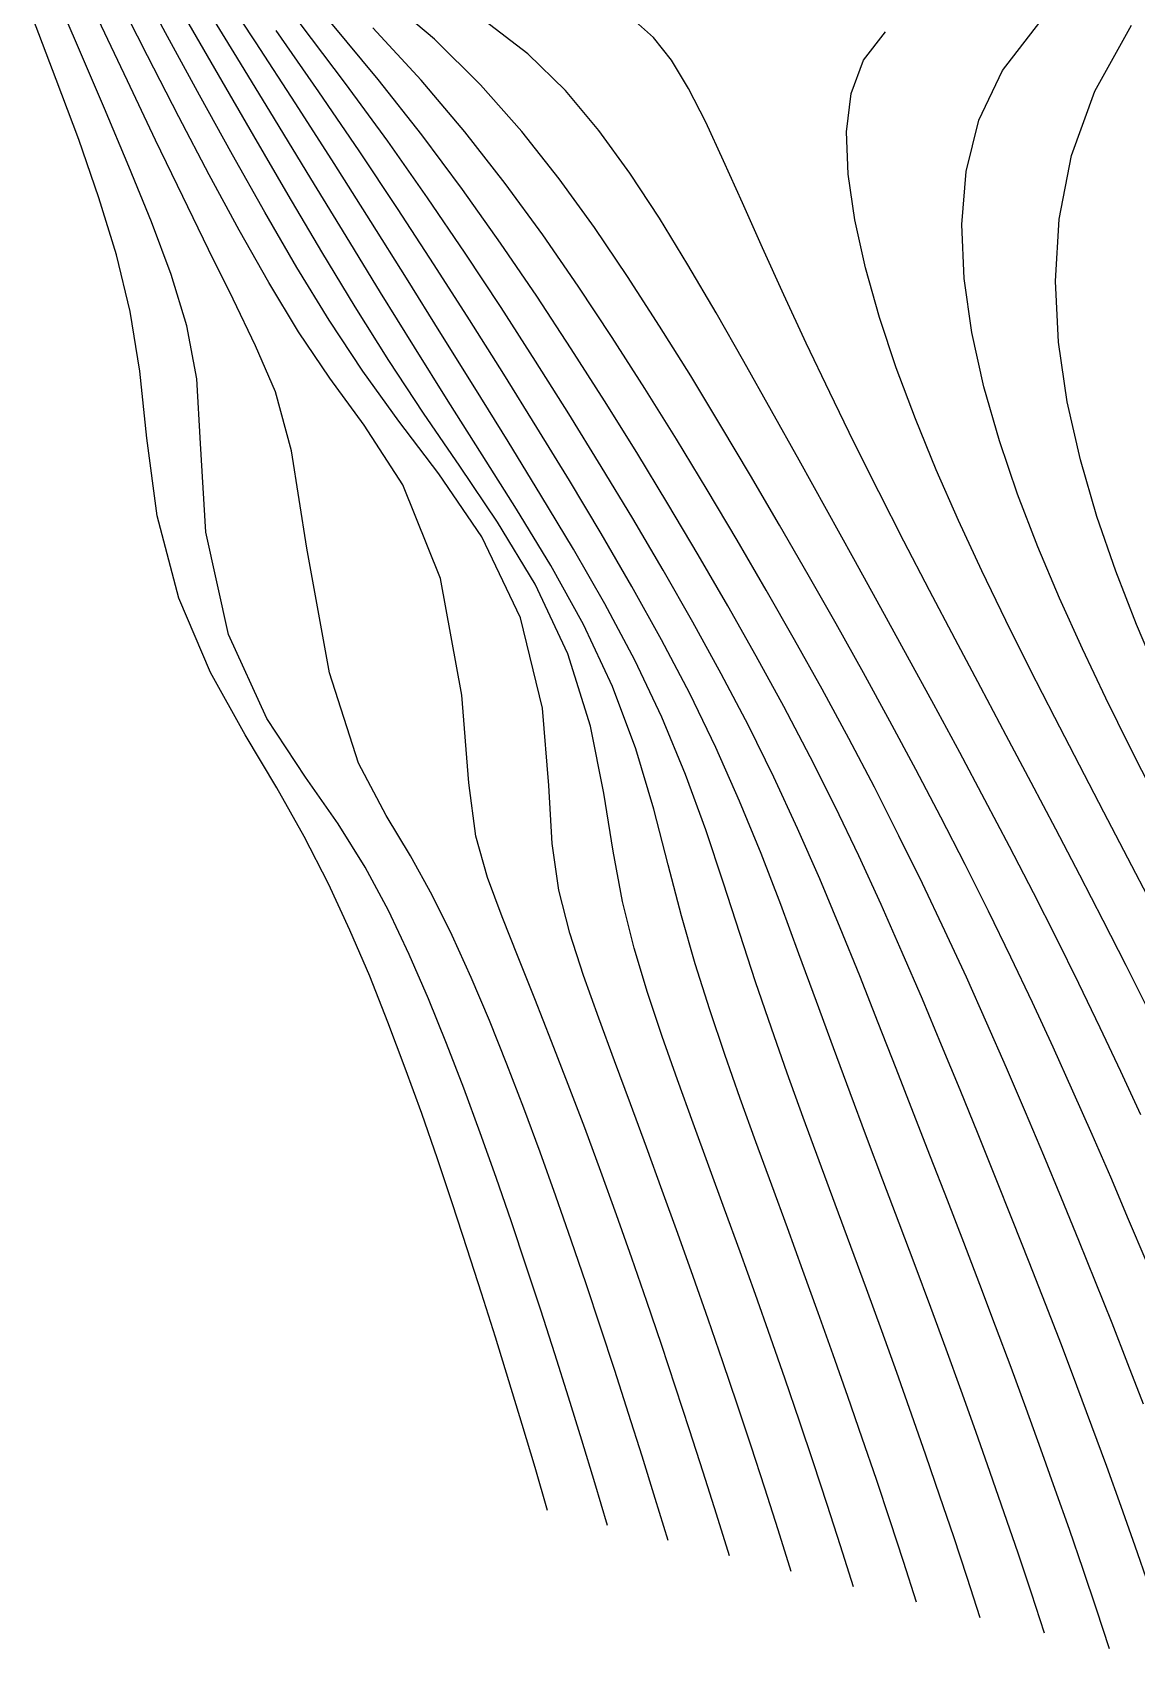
# Model space of a CAD drawing. Header units: metres. Extents: x -511 to 502, y -402 to 468.
# Drawn here: x -433.9 to -304.7, y -373.9 to -184.7 of the extents above; entities that cross this region are included whole.
import ezdxf

# ---------------------------------------------------------------- set-up
doc = ezdxf.new("R2010")
doc.units = ezdxf.units.M

msp = doc.modelspace()

# ---------------------------------------------------------------- linework, layer by layer
for p, q in [((-418.36908, -184.79967, -675.92896), (-422.45044, -177.2245, -675.3934)), ((-428.5382, -186.56572, -678.37006), (-431.70544, -179.19524, -678.1549)), ((-407.82797, -185.86722, -671.9302), (-412.78882, -178.34717, -670.8843)), ((-420.46375, -187.50896, -676.99854), (-424.21497, -180.1026, -676.6085)), ((-410.02716, -187.63812, -673.7478), (-414.6271, -180.14134, -672.93274)), ((-386.90646, -185.55772, -653.4903), (-393.14984, -180.26857, -648.8724)), ((-431.14136, -190.2534, -679.0144), (-433.94568, -182.97833, -678.89435)), ((-422.82, -190.43883, -677.83746), (-426.22995, -183.20909, -677.5858)), ((-412.18097, -189.7357, -675.21936), (-416.45245, -182.32353, -674.5902)), ((-375.96515, -187.24565, -646.4012), (-381.1173, -183.30496, -639.7553)), ((-361.26285, -185.3418, -628.0455), (-363.70978, -183.15245, -614.7519)), ((-414.40567, -192.07838, -676.395), (-418.36908, -184.79967, -675.92896)), ((-400.41888, -191.69087, -670.8946), (-405.43335, -184.52423, -669.68964)), ((-397.30212, -190.71654, -668.4704), (-402.62, -183.72481, -666.9142)), ((-393.4668, -190.25461, -665.4873), (-399.0351, -183.58936, -663.4453)), ((-388.4421, -190.34082, -661.7966), (-394.10675, -184.20998, -659.0652)), ((-359.15552, -187.99355, -637.59467), (-361.26285, -185.3418, -628.0455)), ((-336.7046, -188.01743, -636.8459), (-334.12073, -184.68498, -627.43317)), ((-320.43015, -189.19673, -643.88403), (-316.07837, -183.55951, -637.4221)), ((-309.6254, -191.62787, -649.0127), (-305.3246, -183.88841, -644.4892)), ((-425.5072, -193.65073, -678.49023), (-428.5382, -186.56572, -678.37006)), ((-403.1224, -193.10019, -672.8717), (-407.82797, -185.86722, -671.9302)), ((-381.50327, -190.8944, -657.2142), (-386.90646, -185.55772, -653.4903)), ((-371.56955, -191.54886, -651.54694), (-375.96515, -187.24565, -646.4012)), ((-416.81253, -194.61592, -677.30634), (-420.46375, -187.50896, -676.99854)), ((-405.61584, -194.85675, -674.48096), (-410.02716, -187.63812, -673.7478)), ((-357.16522, -191.31183, -644.6863), (-359.15552, -187.99355, -637.59467)), ((-338.13443, -191.92064, -643.86707), (-336.7046, -188.01743, -636.8459)), ((-428.52222, -197.29053, -679.0285), (-431.14136, -190.2534, -679.0144)), ((-419.52423, -197.36044, -677.9803), (-422.82, -190.43883, -677.83746)), ((-408.04645, -196.87408, -675.77386), (-412.18097, -189.7357, -675.21936)), ((-392.35236, -197.49362, -669.842), (-397.30212, -190.71654, -668.4704)), ((-388.35825, -196.75375, -667.25354), (-393.4668, -190.25461, -665.4873)), ((-383.32565, -196.40445, -664.1025), (-388.4421, -190.34082, -661.7966)), ((-376.68988, -196.33917, -660.26666), (-381.50327, -190.8944, -657.2142)), ((-323.18237, -195.01245, -648.949), (-320.43015, -189.19673, -643.88403)), ((-410.54236, -199.07622, -676.7778), (-414.40567, -192.07838, -676.395)), ((-395.69147, -198.62318, -671.97046), (-400.41888, -191.69087, -670.8946)), ((-367.64975, -196.22372, -655.6245), (-371.56955, -191.54886, -651.54694)), ((-355.16208, -195.27296, -650.1145), (-357.16522, -191.31183, -644.6863)), ((-338.67047, -196.39534, -649.26355), (-338.13443, -191.92064, -643.86707)), ((-312.34973, -199.1781, -652.7414), (-309.6254, -191.62787, -649.0127)), ((-422.6469, -200.43979, -678.4689), (-425.5072, -193.65073, -678.49023)), ((-413.24945, -201.41908, -677.5019), (-416.81253, -194.61592, -677.30634)), ((-401.36475, -201.83368, -675.13275), (-405.61584, -194.85675, -674.48096)), ((-398.63507, -200.09338, -673.71655), (-403.1224, -193.10019, -672.8717)), ((-383.61258, -203.13481, -668.7924), (-388.35825, -196.75375, -667.25354)), ((-378.62146, -202.43912, -666.07074), (-383.32565, -196.40445, -664.1025)), ((-372.29132, -201.90189, -662.808), (-376.68988, -196.33917, -660.26666)), ((-364.02423, -201.22528, -658.9248), (-367.64975, -196.22372, -655.6245)), ((-353.0722, -199.7796, -654.3833), (-355.16208, -195.27296, -650.1145)), ((-338.49075, -201.35612, -653.5252), (-338.67047, -196.39534, -649.26355)), ((-324.68747, -201.03581, -653.01373), (-323.18237, -195.01245, -648.949)), ((-426.14838, -204.10985, -678.8881), (-428.52222, -197.29053, -679.0285)), ((-416.35236, -203.95143, -677.95856), (-419.52423, -197.36044, -677.9803)), ((-404.02237, -203.76303, -676.2457), (-408.04645, -196.87408, -675.77386)), ((-391.2038, -205.3642, -672.9316), (-395.69147, -198.62318, -671.97046)), ((-387.7035, -204.10367, -671.0559), (-392.35236, -197.49362, -669.842)), ((-420.01288, -206.92082, -678.22485), (-422.6469, -200.43979, -678.4689)), ((-406.75244, -205.80066, -677.05426), (-410.54236, -199.07622, -676.7778)), ((-394.33057, -206.88374, -674.47076), (-398.63507, -200.09338, -673.71655)), ((-350.85764, -204.71912, -657.8218), (-353.0722, -199.7796, -654.3833)), ((-313.80667, -206.59343, -655.8708), (-312.34973, -199.1781, -652.7414)), ((-409.75342, -207.90167, -677.53253), (-413.24945, -201.41908, -677.5019)), ((-397.2424, -208.59883, -675.7015), (-401.36475, -201.83368, -675.13275)), ((-368.18607, -207.56836, -664.9545), (-372.29132, -201.90189, -662.808)), ((-360.57584, -206.4916, -661.64764), (-364.02423, -201.22528, -658.9248)), ((-337.72607, -206.69568, -656.97314), (-338.49075, -201.35612, -653.5252)), ((-325.20407, -207.2303, -656.34845), (-324.68747, -201.03581, -653.01373)), ((-424.105, -210.76895, -678.522), (-426.14838, -204.10985, -678.8881)), ((-413.31998, -210.17488, -677.66986), (-416.35236, -203.95143, -677.95856)), ((-400.07526, -210.42247, -676.6213), (-404.02237, -203.76303, -676.2457)), ((-383.30023, -210.57904, -672.13434), (-387.7035, -204.10367, -671.0559)), ((-379.15424, -209.42561, -670.1427), (-383.61258, -203.13481, -668.7924)), ((-374.22958, -208.45955, -667.7683), (-378.62146, -202.43912, -666.07074)), ((-402.99472, -212.25366, -677.18536), (-406.75244, -205.80066, -677.05426)), ((-386.91455, -211.94661, -673.79), (-391.2038, -205.3642, -672.9316)), ((-348.5034, -209.98538, -660.65106), (-350.85764, -204.71912, -657.8218)), ((-417.69885, -213.10246, -677.61633), (-420.01288, -206.92082, -678.22485)), ((-406.28763, -214.03488, -677.3022), (-409.75342, -207.90167, -677.53253)), ((-390.17465, -213.5022, -675.1387), (-394.33057, -206.88374, -674.47076)), ((-364.29013, -213.31508, -666.7918), (-368.18607, -207.56836, -664.9545)), ((-357.23022, -211.95938, -663.93304), (-360.57584, -206.4916, -661.64764)), ((-336.47852, -212.31033, -659.8234), (-337.72607, -206.69568, -656.97314)), ((-324.92975, -213.53706, -659.13934), (-325.20407, -207.2303, -656.34845)), ((-314.2451, -213.87825, -658.5418), (-313.80667, -206.59343, -655.8708)), ((-393.21442, -215.17998, -676.1824), (-397.2424, -208.59883, -675.7015)), ((-374.92523, -215.64288, -671.3354), (-379.15424, -209.42561, -670.1427)), ((-370.07657, -214.4681, -669.24677), (-374.22958, -208.45955, -667.7683)), ((-346.00952, -215.48598, -663.0232), (-348.5034, -209.98538, -660.65106)), ((-422.49548, -217.41898, -677.8418), (-424.105, -210.76895, -678.522)), ((-410.45596, -215.991, -676.91833), (-413.31998, -210.17488, -677.66986)), ((-396.16013, -216.8737, -676.8782), (-400.07526, -210.42247, -676.6213)), ((-379.09775, -216.94333, -673.09564), (-383.30023, -210.57904, -672.13434)), ((-415.8616, -219.08922, -676.4039), (-417.69885, -213.10246, -677.61633)), ((-399.20477, -218.44005, -677.10443), (-402.99472, -212.25366, -677.18536)), ((-386.13458, -219.97772, -675.7227), (-390.17465, -213.5022, -675.1387)), ((-382.7879, -218.39713, -674.55554), (-386.91455, -211.94661, -673.79)), ((-360.54645, -219.11653, -668.3833), (-364.29013, -213.31508, -666.7918)), ((-353.9419, -217.57135, -665.88086), (-357.23022, -211.95938, -663.93304)), ((-334.8323, -218.10927, -662.2248), (-336.47852, -212.31033, -659.8234)), ((-324.02124, -219.89578, -661.5167), (-324.92975, -213.53706, -659.13934)), ((-402.78546, -219.79353, -676.6304), (-406.28763, -214.03488, -677.3022)), ((-389.24234, -221.60869, -676.567), (-393.21442, -215.17998, -676.1824)), ((-370.88104, -221.79642, -672.39514), (-374.92523, -215.64288, -671.3354)), ((-366.10928, -220.461, -670.546), (-370.07657, -214.4681, -669.24677)), ((-343.3863, -221.14447, -665.0451), (-346.00952, -215.48598, -663.0232)), ((-313.8688, -221.01753, -660.856), (-314.2451, -213.87825, -658.5418)), ((-421.3775, -224.39745, -676.7982), (-422.49548, -217.41898, -677.8418)), ((-407.8169, -221.42307, -675.32544), (-410.45596, -215.991, -676.91833)), ((-392.2174, -223.15071, -676.9822), (-396.16013, -216.8737, -676.8782)), ((-375.06033, -223.21484, -673.9548), (-379.09775, -216.94333, -673.09564)), ((-414.7116, -225.29959, -674.26465), (-415.8616, -219.08922, -676.4039)), ((-395.2801, -224.39319, -676.6995), (-399.20477, -218.44005, -677.10443)), ((-378.7934, -224.74023, -675.23627), (-382.7879, -218.39713, -674.55554)), ((-356.9168, -224.94852, -669.77686), (-360.54645, -219.11653, -668.3833)), ((-350.68475, -223.27835, -667.56384), (-353.9419, -217.57135, -665.88086)), ((-332.8597, -224.01772, -664.28174), (-334.8323, -218.10927, -662.2248)), ((-399.12558, -225.22722, -675.1786), (-402.78546, -219.79353, -676.6304)), ((-382.18005, -226.34195, -676.2239), (-386.13458, -219.97772, -675.7227)), ((-362.28973, -226.433, -671.697), (-366.10928, -220.461, -670.546)), ((-340.64957, -226.89917, -666.79364), (-343.3863, -221.14447, -665.0451)), ((-322.60614, -226.25339, -663.5733), (-324.02124, -219.89578, -661.5167)), ((-312.84613, -227.99283, -662.88727), (-313.8688, -221.01753, -660.856)), ((-405.50333, -226.83096, -672.22296), (-407.8169, -221.42307, -675.32544)), ((-388.1715, -229.32358, -676.8863), (-392.2174, -223.15071, -676.9822)), ((-385.28467, -227.92882, -676.844), (-389.24234, -221.60869, -676.567)), ((-371.15994, -229.40993, -674.7244), (-375.06033, -223.21484, -673.9548)), ((-366.9886, -227.89354, -673.34204), (-370.88104, -221.79642, -672.39514)), ((-420.557, -232.25465, -675.5591), (-421.3775, -224.39745, -676.7982)), ((-391.06766, -230.24783, -675.7984), (-395.2801, -224.39319, -676.6995)), ((-374.90668, -231.00156, -675.83923), (-378.7934, -224.74023, -675.23627)), ((-353.37643, -230.79073, -671.00885), (-356.9168, -224.94852, -669.77686)), ((-347.4452, -229.0401, -669.0356), (-350.68475, -223.27835, -667.56384)), ((-330.62323, -229.97632, -666.06903), (-332.8597, -224.01772, -664.28174)), ((-414.27655, -232.85768, -671.15436), (-414.7116, -225.29959, -674.26465)), ((-403.60712, -233.71964, -666.99506), (-405.50333, -226.83096, -672.22296)), ((-395.10938, -230.72342, -672.3858), (-399.12558, -225.22722, -675.1786)), ((-378.2851, -232.63432, -676.6433), (-382.18005, -226.34195, -676.2239)), ((-358.59143, -232.37892, -672.72424), (-362.28973, -226.433, -671.697)), ((-337.81885, -232.70161, -668.32495), (-340.64957, -226.89917, -666.79364)), ((-320.79053, -232.5672, -665.376), (-322.60614, -226.25339, -663.5733)), ((-381.3038, -234.2102, -677.00256), (-385.28467, -227.92882, -676.844)), ((-363.22385, -233.94061, -674.19244), (-366.9886, -227.89354, -673.34204)), ((-311.31677, -234.78946, -664.68964), (-312.84613, -227.99283, -662.88727)), ((-390.59, -237.69582, -667.8412), (-395.10938, -230.72342, -672.3858)), ((-386.40088, -236.41072, -674.2125), (-391.06766, -230.24783, -675.7984)), ((-383.9455, -235.54147, -676.5417), (-388.1715, -229.32358, -676.8863)), ((-367.3765, -235.54506, -675.4154), (-371.15994, -229.40993, -674.7244)), ((-349.91068, -236.62675, -672.10754), (-353.37643, -230.79073, -671.00885)), ((-344.21915, -234.8247, -670.33624), (-347.4452, -229.0401, -669.0356)), ((-328.17792, -235.93958, -667.6415), (-330.62323, -229.97632, -666.06903)), ((-419.32477, -241.34424, -674.73846), (-420.557, -232.25465, -675.5591)), ((-374.4358, -238.90683, -676.9851), (-378.2851, -232.63432, -676.6433)), ((-371.11118, -237.20984, -676.3715), (-374.90668, -231.00156, -675.83923)), ((-354.99707, -238.29492, -673.6473), (-358.59143, -232.37892, -672.72424)), ((-334.91507, -238.51524, -669.68085), (-337.81885, -232.70161, -668.32495)), ((-318.66266, -238.80606, -666.97394), (-320.79053, -232.5672, -665.376)), ((-413.63574, -243.23083, -668.47894), (-414.27655, -232.85768, -671.15436)), ((-401.8191, -245.10558, -661.6352), (-403.60712, -233.71964, -666.99506)), ((-377.2854, -240.56152, -677.0433), (-381.3038, -234.2102, -677.00256)), ((-359.57108, -239.94456, -674.96014), (-363.22385, -233.94061, -674.19244)), ((-381.35526, -243.77657, -672.03894), (-386.40088, -236.41072, -674.2125)), ((-379.52744, -242.08578, -675.94696), (-383.9455, -235.54147, -676.5417)), ((-363.69855, -241.63788, -676.038), (-367.3765, -235.54506, -675.4154)), ((-341.00787, -240.60786, -671.4966), (-344.21915, -234.8247, -670.33624)), ((-325.57227, -241.87416, -669.03955), (-328.17792, -235.93958, -667.6415)), ((-309.39648, -241.39877, -666.30365), (-311.31677, -234.78946, -664.68964)), ((-386.20654, -248.66525, -663.40173), (-390.59, -237.69582, -667.8412)), ((-367.40234, -243.39825, -676.8423), (-371.11118, -237.20984, -676.3715)), ((-351.49637, -244.17932, -674.48224), (-354.99707, -238.29492, -673.6473)), ((-346.5118, -242.44424, -673.0951), (-349.91068, -236.62675, -672.10754)), ((-370.64133, -245.22449, -677.2619), (-374.4358, -238.90683, -676.9851)), ((-356.02225, -245.91298, -675.6573), (-359.57108, -239.94456, -674.96014)), ((-331.95935, -244.31277, -670.8928), (-334.91507, -238.51524, -669.68085)), ((-316.29688, -244.94821, -668.40393), (-318.66266, -238.80606, -666.97394)), ((-416.8167, -250.9651, -675.08435), (-419.32477, -241.34424, -674.73846)), ((-375.12436, -249.34077, -675.26245), (-379.52744, -242.08578, -675.94696)), ((-373.2791, -247.1296, -677.0003), (-377.2854, -240.56152, -677.0433)), ((-360.1241, -247.70657, -676.603), (-363.69855, -241.63788, -676.038)), ((-337.81693, -246.37138, -672.5404), (-341.00787, -240.60786, -671.4966)), ((-322.84824, -247.75645, -670.29395), (-325.57227, -241.87416, -669.03955)), ((-307.18082, -247.81845, -667.76), (-309.39648, -241.39877, -666.30365)), ((-410.99396, -255.23509, -668.9806), (-413.63574, -243.23083, -668.47894)), ((-376.82892, -253.26045, -670.3458), (-381.35526, -243.77657, -672.03894)), ((-363.7926, -249.60138, -677.26483), (-367.40234, -243.39825, -676.8423)), ((-343.1775, -248.2343, -673.9892), (-346.5118, -242.44424, -673.0951)), ((-399.1775, -259.70462, -662.37616), (-401.8191, -245.10558, -661.6352)), ((-366.95093, -251.65341, -677.50195), (-370.64133, -245.22449, -677.2619)), ((-352.5764, -251.85338, -676.2951), (-356.02225, -245.91298, -675.6573)), ((-348.0854, -250.03156, -675.24255), (-351.49637, -244.17932, -674.48224)), ((-328.97238, -250.07465, -671.98517), (-331.95935, -244.31277, -670.8928)), ((-313.755, -250.98018, -669.6939), (-316.29688, -244.94821, -668.40393)), ((-369.44736, -254.04463, -676.96814), (-373.2791, -247.1296, -677.0003)), ((-356.66245, -253.76756, -677.1222), (-360.1241, -247.70657, -676.603)), ((-334.65408, -252.10246, -673.4865), (-337.81693, -246.37138, -672.5404)), ((-320.04254, -253.57047, -671.4283), (-322.84824, -247.75645, -670.29395)), ((-304.74774, -254.05139, -669.08246), (-307.18082, -247.81845, -667.76)), ((-383.69202, -262.3282, -664.087), (-386.20654, -248.66525, -663.40173)), ((-371.2927, -257.47394, -674.90753), (-375.12436, -249.34077, -675.26245)), ((-360.31516, -255.8465, -677.6583), (-363.7926, -249.60138, -677.26483)), ((-339.90973, -253.99097, -674.8043), (-343.1775, -248.2343, -673.9892)), ((-413.09637, -259.6912, -676.54), (-416.8167, -250.9651, -675.08435)), ((-344.76544, -255.85194, -675.93994), (-348.0854, -250.03156, -675.24255)), ((-325.97375, -255.78755, -672.97705), (-328.97238, -250.07465, -671.98517)), ((-311.08878, -256.89514, -670.86554), (-313.755, -250.98018, -669.6939)), ((-374.2582, -263.85193, -670.8375), (-376.82892, -253.26045, -670.3458)), ((-363.46036, -258.23016, -677.75256), (-366.95093, -251.65341, -677.50195)), ((-349.2403, -257.7716, -676.8845), (-352.5764, -251.85338, -676.2951)), ((-331.5287, -257.79214, -674.34985), (-334.65408, -252.10246, -673.4865)), ((-406.50458, -265.04608, -672.4216), (-410.99396, -255.23509, -668.9806)), ((-366.05673, -261.29337, -677.09656), (-369.44736, -254.04463, -676.96814)), ((-353.3337, -259.83038, -677.60913), (-356.66245, -253.76756, -677.1222)), ((-336.71344, -259.71002, -675.55255), (-339.90973, -253.99097, -674.8043)), ((-317.1871, -259.30652, -672.461), (-320.04254, -253.57047, -671.4283)), ((-302.1613, -260.10425, -670.28986), (-304.74774, -254.05139, -669.08246)), ((-357.02197, -262.1397, -678.0473), (-360.31516, -255.8465, -677.6583)), ((-341.5424, -261.6403, -676.5849), (-344.76544, -255.85194, -675.93994)), ((-322.98157, -261.44263, -673.88354), (-325.97375, -255.78755, -672.97705)), ((-308.34106, -262.69086, -671.93604), (-311.08878, -256.89514, -670.86554)), ((-368.62503, -265.95016, -675.32776), (-371.2927, -257.47394, -674.90753)), ((-360.29065, -264.91895, -678.0705), (-363.46036, -258.23016, -677.75256)), ((-346.02582, -263.66913, -677.4362), (-349.2403, -257.7716, -676.8845)), ((-328.45114, -263.4342, -675.1429), (-331.5287, -257.79214, -674.34985)), ((-409.05865, -266.95782, -678.32806), (-413.09637, -259.6912, -676.54)), ((-395.77203, -270.2719, -668.61487), (-399.1775, -259.70462, -662.37616)), ((-350.16522, -265.89197, -678.07825), (-353.3337, -259.83038, -677.60913)), ((-333.59598, -265.38785, -676.24426), (-336.71344, -259.71002, -675.55255)), ((-314.309, -264.95898, -673.40686), (-317.1871, -259.30652, -672.461)), ((-382.87988, -272.57147, -669.4265), (-383.69202, -262.3282, -664.087)), ((-363.32672, -268.62195, -677.5094), (-366.05673, -261.29337, -677.09656)), ((-353.96832, -268.45245, -678.4565), (-357.02197, -262.1397, -678.0473)), ((-338.42477, -267.39404, -677.1867), (-341.5424, -261.6403, -676.5849)), ((-320.01266, -267.0342, -674.7169), (-322.98157, -261.44263, -673.88354)), ((-305.5476, -268.36832, -672.919), (-308.34106, -262.69086, -671.93604)), ((-373.5205, -272.89514, -673.3749), (-374.2582, -263.85193, -670.8375)), ((-342.94806, -269.54034, -677.9602), (-346.02582, -263.66913, -677.4362)), ((-325.4321, -269.02405, -675.87573), (-328.45114, -263.4342, -675.1429)), ((-401.97052, -271.92188, -676.0406), (-406.50458, -265.04608, -672.4216)), ((-367.07318, -273.80255, -676.4922), (-368.62503, -265.95016, -675.32776)), ((-357.52618, -271.5974, -678.4965), (-360.29065, -264.91895, -678.0705)), ((-347.18317, -271.93274, -678.54266), (-350.16522, -265.89197, -678.07825)), ((-330.56573, -271.02063, -676.8881), (-333.59598, -265.38785, -676.24426)), ((-311.43176, -270.52563, -674.27765), (-314.309, -264.95898, -673.40686)), ((-405.35123, -273.17902, -679.88525), (-409.05865, -266.95782, -678.32806)), ((-361.23734, -275.6575, -678.20026), (-363.32672, -268.62195, -677.5094)), ((-351.1884, -274.72223, -678.9024), (-353.96832, -268.45245, -678.4565)), ((-335.42224, -273.10754, -677.7536), (-338.42477, -267.39404, -677.1867)), ((-317.08206, -272.55896, -675.48724), (-320.01266, -267.0342, -674.7169)), ((-302.7377, -273.93106, -673.8258), (-305.5476, -268.36832, -672.919)), ((-392.53867, -276.42453, -674.24603), (-395.77203, -270.2719, -668.61487)), ((-340.0204, -275.372, -678.4652), (-342.94806, -269.54034, -677.9602)), ((-322.48172, -274.55804, -676.55695), (-325.4321, -269.02405, -675.87573)), ((-308.575, -276.0061, -675.08325), (-311.43176, -270.52563, -674.27765)), ((-398.16357, -277.3883, -678.6529), (-401.97052, -271.92188, -676.0406)), ((-355.15652, -278.10535, -679.0303), (-357.52618, -271.5974, -678.4965)), ((-344.40216, -277.91864, -679.01117), (-347.18317, -271.93274, -678.54266)), ((-327.63083, -276.60315, -677.49176), (-330.56573, -271.02063, -676.8881)), ((-402.12207, -278.88696, -681.08093), (-405.35123, -273.17902, -679.88525)), ((-382.05057, -278.8406, -674.46466), (-382.87988, -272.57147, -669.4265)), ((-373.14066, -279.66852, -676.2207), (-373.5205, -272.89514, -673.3749)), ((-366.00513, -280.5796, -677.93567), (-367.07318, -273.80255, -676.4922)), ((-332.54303, -278.7715, -678.29254), (-335.42224, -273.10754, -677.7536)), ((-314.2028, -278.01474, -676.20294), (-317.08206, -272.55896, -675.48724)), ((-359.54395, -282.17032, -679.0404), (-361.23734, -275.6575, -678.20026)), ((-348.67575, -280.87305, -679.38684), (-351.1884, -274.72223, -678.9024)), ((-337.2495, -281.1443, -678.9573), (-340.0204, -275.372, -678.4652)), ((-319.60892, -280.03232, -677.1937), (-322.48172, -274.55804, -676.55695)), ((-305.7552, -281.40134, -675.8317), (-308.575, -276.0061, -675.08325)), ((-395.00415, -282.47464, -680.3761), (-398.16357, -277.3883, -678.6529)), ((-389.70474, -281.13245, -677.77155), (-392.53867, -276.42453, -674.24603)), ((-353.0808, -284.32785, -679.63226), (-355.15652, -278.10535, -679.0303)), ((-341.8178, -283.8103, -679.4862), (-344.40216, -277.91864, -679.01117)), ((-324.7981, -282.12924, -678.0612), (-327.63083, -276.60315, -677.49176)), ((-311.38596, -283.40002, -676.87085), (-314.2028, -278.01474, -676.20294)), ((-399.29922, -284.39, -681.9753), (-402.12207, -278.88696, -681.08093)), ((-380.69757, -283.65244, -677.7496), (-382.05057, -278.8406, -674.46466)), ((-372.3239, -285.15768, -678.44086), (-373.14066, -279.66852, -676.2207)), ((-329.79108, -284.37396, -678.8086), (-332.54303, -278.7715, -678.29254)), ((-387.16138, -285.716, -679.8787), (-389.70474, -281.13245, -677.77155)), ((-364.88977, -286.49615, -679.26776), (-366.00513, -280.5796, -677.93567)), ((-346.38428, -286.84528, -679.8969), (-348.67575, -280.87305, -679.38684)), ((-334.63275, -286.8356, -679.4394), (-337.2495, -281.1443, -678.9573)), ((-316.8212, -285.44336, -677.792), (-319.60892, -280.03232, -677.1937)), ((-302.98572, -286.713, -676.5298), (-305.7552, -281.40134, -675.8317)), ((-392.27902, -287.54285, -681.5317), (-395.00415, -282.47464, -680.3761)), ((-378.9864, -288.26233, -679.76965), (-380.69757, -283.65244, -677.7496)), ((-357.97717, -288.16785, -679.8874), (-359.54395, -282.17032, -679.0404)), ((-322.07147, -287.59158, -678.60144), (-324.7981, -282.12924, -678.0612)), ((-308.64035, -288.71375, -677.4969), (-311.38596, -283.40002, -676.87085)), ((-396.77765, -289.81995, -682.6564), (-399.29922, -284.39, -681.9753)), ((-371.0368, -290.19855, -680.0011), (-372.3239, -285.15768, -678.44086)), ((-351.16898, -290.23758, -680.2503), (-353.0808, -284.32785, -679.63226)), ((-339.40677, -289.57532, -679.9642), (-341.8178, -283.8103, -679.4862)), ((-327.1654, -289.90244, -679.3051), (-329.79108, -284.37396, -678.8086)), ((-314.12338, -290.78708, -678.35645), (-316.8212, -285.44336, -677.792)), ((-389.836, -292.67383, -682.34784), (-392.27902, -287.54285, -681.5317)), ((-384.80722, -290.46616, -681.2049), (-387.16138, -285.716, -679.8787)), ((-363.54358, -291.93024, -680.35583), (-364.88977, -286.49615, -679.26776)), ((-344.24893, -292.61407, -680.4128), (-346.38428, -286.84528, -679.8969)), ((-332.1576, -292.42728, -679.9115), (-334.63275, -286.8356, -679.4394)), ((-377.10098, -292.99088, -681.06604), (-378.9864, -288.26233, -679.76965)), ((-356.3776, -293.784, -680.658), (-357.97717, -288.16785, -679.8874)), ((-319.45135, -292.98297, -679.11597), (-322.07147, -287.59158, -678.60144)), ((-305.97223, -293.95508, -678.0857), (-308.64035, -288.71375, -677.4969)), ((-394.47455, -295.22162, -683.1934), (-396.77765, -289.81995, -682.6564)), ((-382.5846, -295.38477, -682.10455), (-384.80722, -290.46616, -681.2049)), ((-369.44193, -295.15076, -681.09814), (-371.0368, -290.19855, -680.0011)), ((-349.31897, -295.8742, -680.84375), (-351.16898, -290.23758, -680.2503)), ((-337.1346, -295.19623, -680.43774), (-339.40677, -289.57532, -679.9642)), ((-324.65927, -295.34613, -679.7837), (-327.1654, -289.90244, -679.3051)), ((-311.5177, -296.06012, -678.89087), (-314.12338, -290.78708, -678.35645)), ((-387.58392, -297.86343, -682.95917), (-389.836, -292.67383, -682.34784)), ((-375.1479, -297.8641, -681.95746), (-377.10098, -292.99088, -681.06604)), ((-361.98102, -297.14178, -681.21423), (-363.54358, -291.93024, -680.35583)), ((-342.20966, -298.18777, -680.9161), (-344.24893, -292.61407, -680.4128)), ((-329.80493, -297.90826, -680.3715), (-332.1576, -292.42728, -679.9115)), ((-316.93478, -298.29755, -679.60724), (-319.45135, -292.98297, -679.11597)), ((-354.69403, -299.1582, -681.3276), (-356.3776, -293.784, -680.658)), ((-303.38565, -299.12347, -678.6412), (-305.97223, -293.95508, -678.0857)), ((-392.33255, -300.60492, -683.63306), (-394.47455, -295.22162, -683.1934)), ((-380.46207, -300.42133, -682.76117), (-382.5846, -295.38477, -682.10455)), ((-367.67783, -300.1239, -681.9006), (-369.44193, -295.15076, -681.09814)), ((-347.47534, -301.30185, -681.39154), (-349.31897, -295.8742, -680.84375)), ((-334.9665, -300.67242, -680.8989), (-337.1346, -295.19623, -680.43774)), ((-322.26202, -300.69824, -680.2446), (-324.65927, -295.34613, -679.7837)), ((-309.00366, -301.2598, -679.3982), (-311.5177, -296.06012, -678.89087)), ((-385.46948, -303.08902, -683.4424), (-387.58392, -297.86343, -682.95917)), ((-373.18295, -302.84457, -682.6145), (-375.1479, -297.8641, -681.95746)), ((-360.27005, -302.26135, -681.8964), (-361.98102, -297.14178, -681.21423)), ((-340.22406, -303.59378, -681.3943), (-342.20966, -298.18777, -680.9161)), ((-327.55392, -303.27588, -680.81647), (-329.80493, -297.90826, -680.3715)), ((-314.5162, -303.5316, -680.0767), (-316.93478, -298.29755, -679.60724)), ((-390.31357, -305.96747, -684.00543), (-392.33255, -300.60492, -683.63306)), ((-378.42166, -305.52856, -683.27167), (-380.46207, -300.42133, -682.76117)), ((-365.83307, -305.13553, -682.5171), (-367.67783, -300.1239, -681.9006)), ((-352.9327, -304.38843, -681.902), (-354.69403, -299.1582, -681.3276)), ((-332.8732, -306.015, -681.34143), (-334.9665, -300.67242, -680.8989)), ((-319.9611, -305.95673, -680.6874), (-322.26202, -300.69824, -680.2446)), ((-358.47293, -307.3434, -682.45197), (-360.27005, -302.26135, -681.8964)), ((-345.6188, -306.5798, -681.88794), (-347.47534, -301.30185, -681.39154)), ((-306.57904, -306.38492, -679.88055), (-309.00366, -301.2598, -679.3982)), ((-383.4601, -308.3289, -683.8422), (-385.46948, -303.08902, -683.4424)), ((-371.2345, -307.8916, -683.12885), (-373.18295, -302.84457, -682.6145)), ((-351.11832, -309.5322, -682.3973), (-352.9327, -304.38843, -681.902)), ((-338.26895, -308.8646, -681.84155), (-340.22406, -303.59378, -681.3943)), ((-325.38565, -308.5349, -681.2436), (-327.55392, -303.27588, -680.81647)), ((-312.18805, -308.68405, -680.52527), (-314.5162, -303.5316, -680.0767)), ((-388.39178, -311.304, -684.33014), (-390.31357, -305.96747, -684.00543)), ((-376.45197, -310.6715, -683.6894), (-378.42166, -305.52856, -683.27167)), ((-363.95953, -310.17603, -683.01355), (-365.83307, -305.13553, -682.5171)), ((-330.835, -311.24136, -681.76135), (-332.8732, -306.015, -681.34143)), ((-317.74408, -311.12372, -681.1114), (-319.9611, -305.95673, -680.6874)), ((-304.2395, -311.4358, -680.3395), (-306.57904, -306.38492, -679.88055)), ((-381.53577, -313.56598, -684.1852), (-383.4601, -308.3289, -683.8422)), ((-369.31717, -312.97345, -683.5517), (-371.2345, -307.8916, -683.12885)), ((-356.63553, -312.40668, -682.91766), (-358.47293, -307.3434, -682.45197)), ((-343.7502, -311.75214, -682.3354), (-345.6188, -306.5798, -681.88794)), ((-362.08743, -315.23062, -683.42944), (-363.95953, -310.17603, -683.01355)), ((-349.27734, -314.6199, -682.8299), (-351.11832, -309.5322, -682.3973)), ((-336.33502, -314.02936, -682.25653), (-338.26895, -308.8646, -681.84155)), ((-323.28485, -313.6946, -681.6511), (-325.38565, -308.5349, -681.2436)), ((-309.9425, -313.7567, -680.9534), (-312.18805, -308.68405, -680.52527)), ((-386.54944, -316.60953, -684.61975), (-388.39178, -311.304, -684.33014)), ((-374.54526, -315.8258, -684.0451), (-376.45197, -310.6715, -683.6894)), ((-341.87872, -316.84805, -682.73987), (-343.7502, -311.75214, -682.3354)), ((-328.84033, -316.3696, -682.1572), (-330.835, -311.24136, -681.76135)), ((-315.6004, -316.20483, -681.5161), (-317.74408, -311.12372, -681.1114)), ((-379.68234, -318.78812, -684.48773), (-381.53577, -313.56598, -684.1852)), ((-367.4382, -318.06763, -683.91296), (-369.31717, -312.97345, -683.5517)), ((-354.78802, -317.4549, -683.3188), (-356.63553, -312.40668, -682.91766)), ((-334.42108, -319.11102, -682.64075), (-336.33502, -314.02936, -682.25653)), ((-321.24115, -318.7663, -682.0381), (-323.28485, -313.6946, -681.6511)), ((-307.77206, -318.75345, -681.36163), (-309.9425, -313.7567, -680.9534)), ((-372.69592, -320.97528, -684.35736), (-374.54526, -315.8258, -684.0451)), ((-360.23434, -320.2862, -683.78937), (-362.08743, -315.23062, -683.42944)), ((-347.43082, -319.6666, -683.21356), (-349.27734, -314.6199, -682.8299)), ((-384.7738, -321.88052, -684.88275), (-386.54944, -316.60953, -684.61975)), ((-352.94995, -322.4865, -683.67236), (-354.78802, -317.4549, -683.3188)), ((-340.01477, -321.88574, -683.1078), (-341.87872, -316.84805, -682.73987)), ((-326.88358, -321.41617, -682.5292), (-328.84033, -316.3696, -682.1572)), ((-313.52106, -321.2075, -681.9014), (-315.6004, -316.20483, -681.5161)), ((-377.8906, -323.9872, -684.7603), (-379.68234, -318.78812, -684.48773)), ((-365.60092, -323.15866, -684.2308), (-367.4382, -318.06763, -683.91296)), ((-345.5943, -324.67926, -683.5587), (-347.43082, -319.6666, -683.21356)), ((-332.53, -324.12628, -682.99695), (-334.42108, -319.11102, -682.64075)), ((-319.24796, -323.76144, -682.40454), (-321.24115, -318.7663, -682.0381)), ((-305.6702, -323.67957, -681.7503), (-307.77206, -318.75345, -681.36163)), ((-370.89932, -326.10913, -684.63776), (-372.69592, -320.97528, -684.35736)), ((-358.41006, -325.33273, -684.1086), (-360.23434, -320.2862, -683.78937)), ((-324.96326, -326.3946, -682.87836), (-326.88358, -321.41617, -682.5292)), ((-311.50046, -326.1397, -682.26764), (-313.52106, -321.2075, -681.9014)), ((-383.05545, -327.1146, -685.1249), (-384.7738, -321.88052, -684.88275)), ((-363.8066, -328.2362, -684.51654), (-365.60092, -323.15866, -684.2308)), ((-351.13373, -327.4984, -683.99), (-352.94995, -322.4865, -683.67236)), ((-338.168, -326.8764, -683.44495), (-340.01477, -321.88574, -683.1078)), ((-376.15314, -329.15802, -685.00995), (-377.8906, -323.9872, -684.7603)), ((-356.62015, -330.36288, -684.3973), (-358.41006, -325.33273, -684.1086)), ((-343.77853, -329.66095, -683.8732), (-345.5943, -324.67926, -683.5587)), ((-330.6659, -329.08694, -683.3282), (-332.53, -324.12628, -682.99695)), ((-317.3015, -328.69052, -682.7511), (-319.24796, -323.76144, -682.40454)), ((-303.63184, -328.54126, -682.1201), (-305.6702, -323.67957, -681.7503)), ((-381.3876, -332.31076, -685.3501), (-383.05545, -327.1146, -685.1249)), ((-369.15182, -331.22052, -684.89386), (-370.89932, -326.10913, -684.63776)), ((-336.34573, -331.82678, -683.7563), (-338.168, -326.8764, -683.44495)), ((-323.07953, -331.3155, -683.2064), (-324.96326, -326.3946, -682.87836)), ((-309.5339, -331.00955, -682.6153), (-311.50046, -326.1397, -682.26764)), ((-374.46463, -334.29755, -685.2412), (-376.15314, -329.15802, -685.00995)), ((-362.0551, -333.29358, -684.7777), (-363.8066, -328.2362, -684.51654)), ((-349.3469, -332.4879, -684.27966), (-351.13373, -327.4984, -683.99)), ((-328.83258, -334.00128, -683.6374), (-330.6659, -329.08694, -683.3282)), ((-315.40005, -333.56232, -683.0788), (-317.3015, -328.69052, -682.7511)), ((-354.86777, -335.3718, -684.66205), (-356.62015, -330.36288, -684.3973)), ((-341.99088, -334.613, -684.1629), (-343.77853, -329.66095, -683.8732)), ((-307.6189, -335.82437, -682.94525), (-309.5339, -331.00955, -682.6153)), ((-379.7647, -337.46893, -685.56116), (-381.3876, -332.31076, -685.3501)), ((-367.4501, -336.30524, -685.1307), (-369.15182, -331.22052, -684.89386)), ((-347.5939, -337.45276, -684.547), (-349.3469, -332.4879, -684.27966)), ((-334.5537, -336.74115, -684.0458), (-336.34573, -331.82678, -683.7563)), ((-321.23373, -336.18713, -683.51514), (-323.07953, -331.3155, -683.2064)), ((-372.8209, -339.4042, -685.45746), (-374.46463, -334.29755, -685.2412)), ((-360.34583, -338.32654, -685.01935), (-362.0551, -333.29358, -684.7777)), ((-340.23615, -339.53607, -684.43195), (-341.99088, -334.613, -684.1629)), ((-327.0336, -338.87503, -683.9272), (-328.83258, -334.00128, -683.6374)), ((-313.54272, -338.38446, -683.3889), (-315.40005, -333.56232, -683.0788)), ((-365.7917, -341.36093, -685.35187), (-367.4501, -336.30524, -685.1307)), ((-353.15414, -340.35645, -684.9077), (-354.86777, -335.3718, -684.66205)), ((-332.79562, -341.62244, -684.31647), (-334.5537, -336.74115, -684.0458)), ((-319.42697, -341.01584, -683.8063), (-321.23373, -336.18713, -683.51514)), ((-305.75357, -340.59067, -683.2585), (-307.6189, -335.82437, -682.94525)), ((-378.1827, -342.58975, -685.7602), (-379.7647, -337.46893, -685.56116)), ((-358.67758, -343.33276, -685.245), (-360.34583, -338.32654, -685.01935)), ((-345.87738, -342.39172, -684.79584), (-347.5939, -337.45276, -684.547)), ((-311.72946, -343.16296, -683.6826), (-313.54272, -338.38446, -683.3889)), ((-371.21844, -344.4777, -685.66095), (-372.8209, -339.4042, -685.45746)), ((-351.4795, -345.31494, -685.13745), (-353.15414, -340.35645, -684.9077)), ((-338.5172, -344.43073, -684.6837), (-340.23615, -339.53607, -684.43195)), ((-325.27124, -343.7126, -684.1998), (-327.0336, -338.87503, -683.9272)), ((-364.17413, -346.3866, -685.5598), (-365.7917, -341.36093, -685.35187)), ((-344.1986, -347.30396, -685.02924), (-345.87738, -342.39172, -684.79584)), ((-331.07407, -346.47272, -684.5709), (-332.79562, -341.62244, -684.31647)), ((-317.66043, -345.80646, -684.0815), (-319.42697, -341.01584, -683.8063)), ((-303.93637, -345.3141, -683.55597), (-305.75357, -340.59067, -683.2585)), ((-376.63803, -347.6744, -685.9488), (-378.1827, -342.58975, -685.7602)), ((-357.04922, -348.31107, -685.4573), (-358.67758, -343.33276, -685.245)), ((-323.54718, -348.51712, -684.45715), (-325.27124, -343.7126, -684.1998)), ((-309.95996, -347.90292, -683.9612), (-311.72946, -343.16296, -683.6826)), ((-369.65433, -349.51825, -685.8535), (-371.21844, -344.4777, -685.66095)), ((-349.84384, -350.24658, -685.3537), (-351.4795, -345.31494, -685.13745)), ((-336.83557, -349.2975, -684.92053), (-338.5172, -344.43073, -684.6837)), ((-315.9347, -350.56296, -684.34216), (-317.66043, -345.80646, -684.0815)), ((-375.1284, -352.72437, -686.12805), (-376.63803, -347.6744, -685.9488)), ((-362.59515, -351.38214, -685.7564), (-364.17413, -346.3866, -685.5598)), ((-342.55807, -352.1895, -685.2494), (-344.1986, -347.30396, -685.02924)), ((-329.3904, -351.29373, -684.8111), (-331.07407, -346.47272, -684.5709)), ((-308.23444, -352.60846, -684.22577), (-309.95996, -347.90292, -683.9612)), ((-368.1265, -354.52686, -686.03644), (-369.65433, -349.51825, -685.8535)), ((-355.4594, -353.26114, -685.6579), (-357.04922, -348.31107, -685.4573)), ((-335.19205, -354.1371, -685.14435), (-336.83557, -349.2975, -684.92053)), ((-321.86252, -353.29132, -684.70087), (-323.54718, -348.51712, -684.45715)), ((-361.05316, -356.34793, -685.94305), (-362.59515, -351.38214, -685.7564)), ((-348.24634, -355.15118, -685.5583), (-349.84384, -350.24658, -685.3537)), ((-327.74557, -356.08713, -685.03864), (-329.3904, -351.29373, -684.8111)), ((-314.25043, -355.2885, -684.58966), (-315.9347, -350.56296, -684.34216)), ((-373.65143, -357.74136, -686.29895), (-375.1284, -352.72437, -686.12805)), ((-353.90683, -358.18335, -685.8484), (-355.4594, -353.26114, -685.6579)), ((-340.9556, -357.04865, -685.4578), (-342.55807, -352.1895, -685.2494)), ((-320.2178, -358.03745, -684.9322), (-321.86252, -353.29132, -684.70087)), ((-306.5523, -357.28317, -684.4774), (-308.23444, -352.60846, -684.22577)), ((-366.6329, -359.50467, -686.2107), (-368.1265, -354.52686, -686.03644)), ((-346.68625, -360.02917, -685.7526), (-348.24634, -355.15118, -685.5583)), ((-333.58694, -358.9506, -685.3566), (-335.19205, -354.1371, -685.14435)), ((-312.60754, -359.9859, -684.8251), (-314.25043, -355.2885, -684.58966)), ((-359.5465, -361.28497, -686.12085), (-361.05316, -356.34793, -685.94305)), ((-339.39093, -361.88205, -685.65594), (-340.9556, -357.04865, -685.4578)), ((-326.1396, -360.8543, -685.2548), (-327.74557, -356.08713, -685.03864)), ((-304.91336, -361.93002, -684.7171), (-306.5523, -357.28317, -684.4774)), ((-352.39026, -363.0784, -686.0298), (-353.90683, -358.18335, -685.8484)), ((-332.0198, -363.73886, -685.55865), (-333.58694, -358.9506, -685.3566)), ((-318.61298, -362.75745, -685.15234), (-320.2178, -358.03745, -684.9322)), ((-345.16284, -364.8814, -685.9377), (-346.68625, -360.02917, -685.7526)), ((-324.57236, -365.59677, -685.4607), (-326.1396, -360.8543, -685.2548)), ((-311.00577, -364.6574, -685.0493), (-312.60754, -359.9859, -684.8251)), ((-337.8632, -366.69067, -685.8448), (-339.39093, -361.88205, -685.65594)), ((-317.0477, -367.45312, -685.36224), (-318.61298, -362.75745, -685.15234)), ((-303.31696, -366.5516, -684.94574), (-304.91336, -361.93002, -684.7171)), ((-330.4904, -368.50317, -685.7513), (-332.0198, -363.73886, -685.55865)), ((-309.4447, -369.30527, -685.26337), (-311.00577, -364.6574, -685.0493)), ((-323.0434, -370.31598, -685.65717), (-324.57236, -365.59677, -685.4607)), ((-315.52155, -372.12628, -685.5627), (-317.0477, -367.45312, -685.36224)), ((-307.92383, -373.93127, -685.4679), (-309.4447, -369.30527, -685.26337))]:
    msp.add_line(p, q)

doc.saveas('drawing.dxf')
